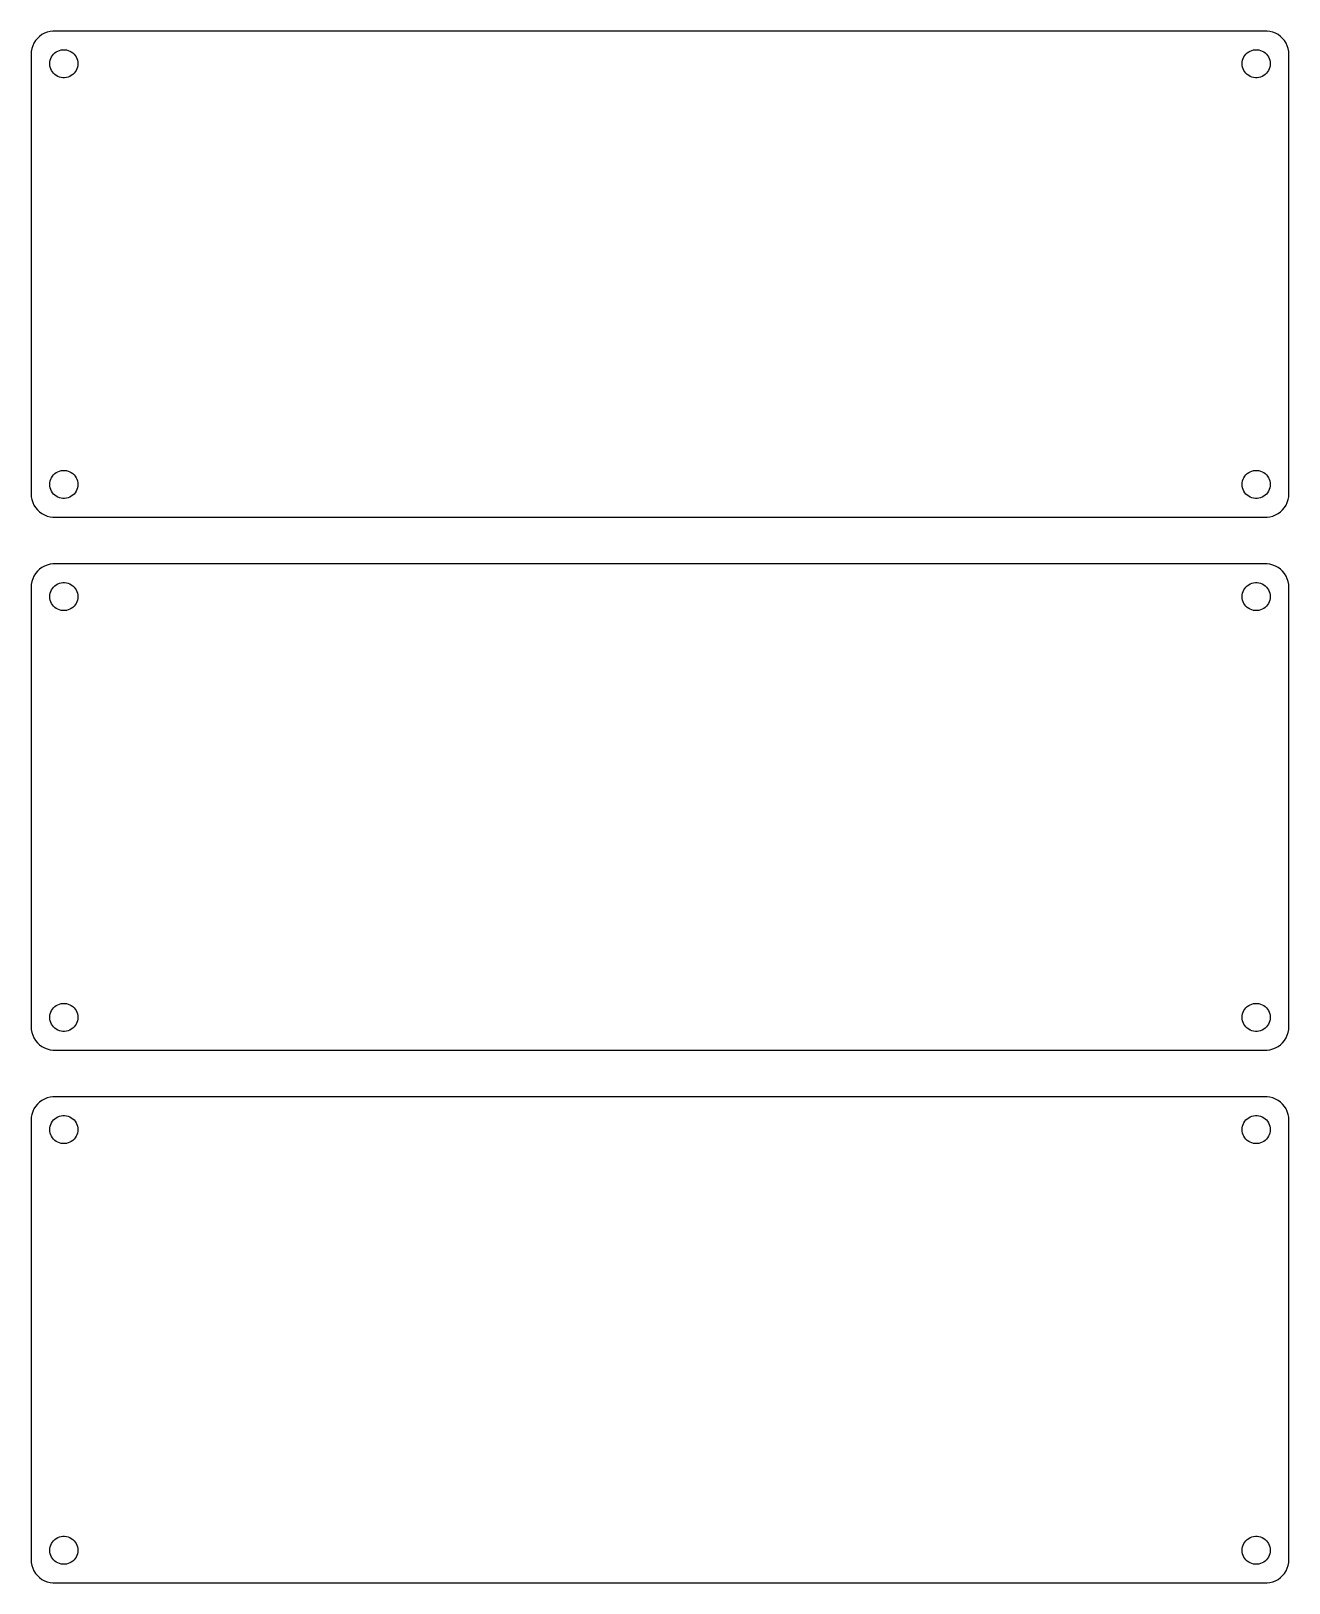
# Model space of a CAD drawing. Header units: metres. Extents: x -134 to 134, y 176 to 508.
import ezdxf

# ---------------------------------------------------------------- set-up
doc = ezdxf.new("R2010")
doc.units = ezdxf.units.M

msp = doc.modelspace()

# ---------------------------------------------------------------- linework, layer by layer
for p, q in [((-129.814, 507.99), (-130.437, 507.911)), ((129.814, 507.99), (-129.814, 507.99)), ((130.437, 507.911), (129.814, 507.99)), ((-134.149, 504.841), (-134.343, 504.243)), ((-133.882, 505.409), (-134.149, 504.841)), ((-133.545, 505.939), (-133.882, 505.409)), ((-133.145, 506.423), (-133.545, 505.939)), ((-132.687, 506.853), (-133.145, 506.423)), ((-132.179, 507.222), (-132.687, 506.853)), ((-131.629, 507.524), (-132.179, 507.222)), ((-131.045, 507.755), (-131.629, 507.524)), ((-130.437, 507.911), (-131.045, 507.755)), ((131.045, 507.755), (130.437, 507.911)), ((131.629, 507.524), (131.045, 507.755)), ((132.179, 507.222), (131.629, 507.524)), ((132.687, 506.853), (132.179, 507.222)), ((133.145, 506.423), (132.687, 506.853)), ((133.545, 505.939), (133.145, 506.423)), ((133.882, 505.409), (133.545, 505.939)), ((134.149, 504.841), (133.882, 505.409)), ((134.343, 504.243), (134.149, 504.841)), ((-134.461, 503.627), (-134.5, 503)), ((-134.5, 503), (-134.5, 409)), ((-134.343, 504.243), (-134.461, 503.627)), ((-130.5, 501), (-130.476, 501.376)), ((-130.476, 501.376), (-130.406, 501.746)), ((-130.406, 501.746), (-130.289, 502.104)), ((-130.289, 502.104), (-130.129, 502.445)), ((-130.129, 502.445), (-129.927, 502.763)), ((-129.927, 502.763), (-129.687, 503.054)), ((-129.687, 503.054), (-129.412, 503.312)), ((-129.412, 503.312), (-129.107, 503.533)), ((-129.107, 503.533), (-128.777, 503.714)), ((-128.777, 503.714), (-128.427, 503.853)), ((-128.427, 503.853), (-128.062, 503.947)), ((-128.062, 503.947), (-127.688, 503.994)), ((-127.688, 503.994), (-127.312, 503.994)), ((-127.312, 503.994), (-126.938, 503.947)), ((-126.938, 503.947), (-126.573, 503.853)), ((-126.573, 503.853), (-126.223, 503.714)), ((-126.223, 503.714), (-125.893, 503.533)), ((-125.893, 503.533), (-125.588, 503.312)), ((-125.588, 503.312), (-125.313, 503.054)), ((-125.313, 503.054), (-125.073, 502.763)), ((-125.073, 502.763), (-124.871, 502.445)), ((-124.871, 502.445), (-124.711, 502.104)), ((-124.711, 502.104), (-124.594, 501.746)), ((-124.594, 501.746), (-124.524, 501.376)), ((-124.524, 501.376), (-124.5, 501)), ((124.5, 501), (124.524, 501.376)), ((124.524, 501.376), (124.594, 501.746)), ((124.594, 501.746), (124.711, 502.104)), ((124.711, 502.104), (124.871, 502.445)), ((124.871, 502.445), (125.073, 502.763)), ((125.073, 502.763), (125.313, 503.054)), ((125.313, 503.054), (125.588, 503.312)), ((125.588, 503.312), (125.893, 503.533)), ((125.893, 503.533), (126.223, 503.714)), ((126.223, 503.714), (126.573, 503.853)), ((126.573, 503.853), (126.938, 503.947)), ((126.938, 503.947), (127.312, 503.994)), ((127.312, 503.994), (127.688, 503.994)), ((127.688, 503.994), (128.062, 503.947)), ((128.062, 503.947), (128.427, 503.853)), ((128.427, 503.853), (128.777, 503.714)), ((128.777, 503.714), (129.107, 503.533)), ((129.107, 503.533), (129.412, 503.312)), ((129.412, 503.312), (129.687, 503.054)), ((129.687, 503.054), (129.927, 502.763)), ((129.927, 502.763), (130.129, 502.445)), ((130.129, 502.445), (130.289, 502.104)), ((130.289, 502.104), (130.406, 501.746)), ((130.406, 501.746), (130.476, 501.376)), ((130.476, 501.376), (130.5, 501)), ((134.461, 503.627), (134.343, 504.243)), ((134.5, 503), (134.461, 503.627)), ((134.5, 409), (134.5, 503)), ((-130.476, 500.624), (-130.5, 501)), ((-130.406, 500.254), (-130.476, 500.624)), ((-130.289, 499.896), (-130.406, 500.254)), ((-130.129, 499.555), (-130.289, 499.896)), ((-129.927, 499.237), (-130.129, 499.555)), ((-129.687, 498.946), (-129.927, 499.237)), ((-129.412, 498.688), (-129.687, 498.946)), ((-129.107, 498.467), (-129.412, 498.688)), ((-128.777, 498.286), (-129.107, 498.467)), ((-128.427, 498.147), (-128.777, 498.286)), ((-128.062, 498.053), (-128.427, 498.147)), ((-127.688, 498.006), (-128.062, 498.053)), ((-127.312, 498.006), (-127.688, 498.006)), ((-126.938, 498.053), (-127.312, 498.006)), ((-126.573, 498.147), (-126.938, 498.053)), ((-126.223, 498.286), (-126.573, 498.147)), ((-125.893, 498.467), (-126.223, 498.286)), ((-125.588, 498.688), (-125.893, 498.467)), ((-125.313, 498.946), (-125.588, 498.688)), ((-125.073, 499.237), (-125.313, 498.946)), ((-124.871, 499.555), (-125.073, 499.237)), ((-124.711, 499.896), (-124.871, 499.555)), ((-124.594, 500.254), (-124.711, 499.896)), ((-124.524, 500.624), (-124.594, 500.254)), ((-124.5, 501), (-124.524, 500.624)), ((124.524, 500.624), (124.5, 501)), ((124.594, 500.254), (124.524, 500.624)), ((124.711, 499.896), (124.594, 500.254)), ((124.871, 499.555), (124.711, 499.896)), ((125.073, 499.237), (124.871, 499.555)), ((125.313, 498.946), (125.073, 499.237)), ((125.588, 498.688), (125.313, 498.946)), ((125.893, 498.467), (125.588, 498.688)), ((126.223, 498.286), (125.893, 498.467)), ((126.573, 498.147), (126.223, 498.286)), ((126.938, 498.053), (126.573, 498.147)), ((127.312, 498.006), (126.938, 498.053)), ((127.688, 498.006), (127.312, 498.006)), ((128.062, 498.053), (127.688, 498.006)), ((128.427, 498.147), (128.062, 498.053)), ((128.777, 498.286), (128.427, 498.147)), ((129.107, 498.467), (128.777, 498.286)), ((129.412, 498.688), (129.107, 498.467)), ((129.687, 498.946), (129.412, 498.688)), ((129.927, 499.237), (129.687, 498.946)), ((130.129, 499.555), (129.927, 499.237)), ((130.289, 499.896), (130.129, 499.555)), ((130.406, 500.254), (130.289, 499.896)), ((130.476, 500.624), (130.406, 500.254)), ((130.5, 501), (130.476, 500.624)), ((-130.476, 411.376), (-130.406, 411.746)), ((-130.406, 411.746), (-130.289, 412.104)), ((-130.289, 412.104), (-130.129, 412.445)), ((-130.129, 412.445), (-129.927, 412.763)), ((-129.927, 412.763), (-129.687, 413.054)), ((-129.687, 413.054), (-129.412, 413.312)), ((-129.412, 413.312), (-129.107, 413.533)), ((-129.107, 413.533), (-128.777, 413.714)), ((-128.777, 413.714), (-128.427, 413.853)), ((-128.427, 413.853), (-128.062, 413.947)), ((-128.062, 413.947), (-127.688, 413.994)), ((-127.688, 413.994), (-127.312, 413.994)), ((-127.312, 413.994), (-126.938, 413.947)), ((-126.938, 413.947), (-126.573, 413.853)), ((-126.573, 413.853), (-126.223, 413.714)), ((-126.223, 413.714), (-125.893, 413.533)), ((-125.893, 413.533), (-125.588, 413.312)), ((-125.588, 413.312), (-125.313, 413.054)), ((-125.313, 413.054), (-125.073, 412.763)), ((-125.073, 412.763), (-124.871, 412.445)), ((-124.871, 412.445), (-124.711, 412.104)), ((-124.711, 412.104), (-124.594, 411.746)), ((-124.594, 411.746), (-124.524, 411.376)), ((124.524, 411.376), (124.594, 411.746)), ((124.594, 411.746), (124.711, 412.104)), ((124.711, 412.104), (124.871, 412.445)), ((124.871, 412.445), (125.073, 412.763)), ((125.073, 412.763), (125.313, 413.054)), ((125.313, 413.054), (125.588, 413.312)), ((125.588, 413.312), (125.893, 413.533)), ((125.893, 413.533), (126.223, 413.714)), ((126.223, 413.714), (126.573, 413.853)), ((126.573, 413.853), (126.938, 413.947)), ((126.938, 413.947), (127.312, 413.994)), ((127.312, 413.994), (127.688, 413.994)), ((127.688, 413.994), (128.062, 413.947)), ((128.062, 413.947), (128.427, 413.853)), ((128.427, 413.853), (128.777, 413.714)), ((128.777, 413.714), (129.107, 413.533)), ((129.107, 413.533), (129.412, 413.312)), ((129.412, 413.312), (129.687, 413.054)), ((129.687, 413.054), (129.927, 412.763)), ((129.927, 412.763), (130.129, 412.445)), ((130.129, 412.445), (130.289, 412.104)), ((130.289, 412.104), (130.406, 411.746)), ((130.406, 411.746), (130.476, 411.376)), ((-134.5, 409), (-134.461, 408.373)), ((-134.461, 408.373), (-134.343, 407.757)), ((-130.5, 411), (-130.476, 411.376)), ((-130.476, 410.624), (-130.5, 411)), ((-130.406, 410.254), (-130.476, 410.624)), ((-130.289, 409.896), (-130.406, 410.254)), ((-130.129, 409.555), (-130.289, 409.896)), ((-129.927, 409.237), (-130.129, 409.555)), ((-129.687, 408.946), (-129.927, 409.237)), ((-129.412, 408.688), (-129.687, 408.946)), ((-129.107, 408.467), (-129.412, 408.688)), ((-128.777, 408.286), (-129.107, 408.467)), ((-125.893, 408.467), (-126.223, 408.286)), ((-125.588, 408.688), (-125.893, 408.467)), ((-125.313, 408.946), (-125.588, 408.688)), ((-125.073, 409.237), (-125.313, 408.946)), ((-124.871, 409.555), (-125.073, 409.237)), ((-124.711, 409.896), (-124.871, 409.555)), ((-124.594, 410.254), (-124.711, 409.896)), ((-124.524, 410.624), (-124.594, 410.254)), ((-124.524, 411.376), (-124.5, 411)), ((-124.5, 411), (-124.524, 410.624)), ((124.5, 411), (124.524, 411.376)), ((124.524, 410.624), (124.5, 411)), ((124.594, 410.254), (124.524, 410.624)), ((124.711, 409.896), (124.594, 410.254)), ((124.871, 409.555), (124.711, 409.896)), ((125.073, 409.237), (124.871, 409.555)), ((125.313, 408.946), (125.073, 409.237)), ((125.588, 408.688), (125.313, 408.946)), ((125.893, 408.467), (125.588, 408.688)), ((126.223, 408.286), (125.893, 408.467)), ((129.107, 408.467), (128.777, 408.286)), ((129.412, 408.688), (129.107, 408.467)), ((129.687, 408.946), (129.412, 408.688)), ((129.927, 409.237), (129.687, 408.946)), ((130.129, 409.555), (129.927, 409.237)), ((130.289, 409.896), (130.129, 409.555)), ((130.406, 410.254), (130.289, 409.896)), ((130.476, 410.624), (130.406, 410.254)), ((130.476, 411.376), (130.5, 411)), ((130.5, 411), (130.476, 410.624)), ((134.343, 407.757), (134.461, 408.373)), ((134.461, 408.373), (134.5, 409)), ((-134.343, 407.757), (-134.149, 407.159)), ((-134.149, 407.159), (-133.882, 406.591)), ((-133.882, 406.591), (-133.545, 406.061)), ((-133.545, 406.061), (-133.145, 405.577)), ((-133.145, 405.577), (-132.687, 405.147)), ((-132.687, 405.147), (-132.179, 404.778)), ((-128.427, 408.147), (-128.777, 408.286)), ((-128.062, 408.053), (-128.427, 408.147)), ((-127.688, 408.006), (-128.062, 408.053)), ((-127.312, 408.006), (-127.688, 408.006)), ((-126.938, 408.053), (-127.312, 408.006)), ((-126.573, 408.147), (-126.938, 408.053)), ((-126.223, 408.286), (-126.573, 408.147)), ((126.573, 408.147), (126.223, 408.286)), ((126.938, 408.053), (126.573, 408.147)), ((127.312, 408.006), (126.938, 408.053)), ((127.688, 408.006), (127.312, 408.006)), ((128.062, 408.053), (127.688, 408.006)), ((128.427, 408.147), (128.062, 408.053)), ((128.777, 408.286), (128.427, 408.147)), ((132.179, 404.778), (132.687, 405.147)), ((132.687, 405.147), (133.145, 405.577)), ((133.145, 405.577), (133.545, 406.061)), ((133.545, 406.061), (133.882, 406.591)), ((133.882, 406.591), (134.149, 407.159)), ((134.149, 407.159), (134.343, 407.757)), ((-132.179, 404.778), (-131.629, 404.476)), ((-131.629, 404.476), (-131.045, 404.245)), ((-131.045, 404.245), (-130.437, 404.089)), ((-130.437, 404.089), (-129.814, 404.01)), ((-129.814, 404.01), (129.814, 404.01)), ((129.814, 404.01), (130.437, 404.089)), ((130.437, 404.089), (131.045, 404.245)), ((131.045, 404.245), (131.629, 404.476)), ((131.629, 404.476), (132.179, 404.778)), ((-133.545, 391.939), (-133.882, 391.409)), ((-133.145, 392.423), (-133.545, 391.939)), ((-132.687, 392.853), (-133.145, 392.423)), ((-132.179, 393.222), (-132.687, 392.853)), ((-131.629, 393.524), (-132.179, 393.222)), ((-131.045, 393.755), (-131.629, 393.524)), ((-130.437, 393.911), (-131.045, 393.755)), ((-129.814, 393.99), (-130.437, 393.911)), ((129.814, 393.99), (-129.814, 393.99)), ((130.437, 393.911), (129.814, 393.99)), ((131.045, 393.755), (130.437, 393.911)), ((131.629, 393.524), (131.045, 393.755)), ((132.179, 393.222), (131.629, 393.524)), ((132.687, 392.853), (132.179, 393.222)), ((133.145, 392.423), (132.687, 392.853)), ((133.545, 391.939), (133.145, 392.423)), ((133.882, 391.409), (133.545, 391.939)), ((-134.461, 389.627), (-134.5, 389)), ((-134.5, 389), (-134.5, 295)), ((-134.343, 390.243), (-134.461, 389.627)), ((-134.149, 390.841), (-134.343, 390.243)), ((-133.882, 391.409), (-134.149, 390.841)), ((-130.289, 388.104), (-130.129, 388.445)), ((-130.129, 388.445), (-129.927, 388.763)), ((-129.927, 388.763), (-129.687, 389.054)), ((-129.687, 389.054), (-129.412, 389.312)), ((-129.412, 389.312), (-129.107, 389.533)), ((-129.107, 389.533), (-128.777, 389.714)), ((-128.777, 389.714), (-128.427, 389.853)), ((-128.427, 389.853), (-128.062, 389.947)), ((-128.062, 389.947), (-127.688, 389.994)), ((-127.688, 389.994), (-127.312, 389.994)), ((-127.312, 389.994), (-126.938, 389.947)), ((-126.938, 389.947), (-126.573, 389.853)), ((-126.573, 389.853), (-126.223, 389.714)), ((-126.223, 389.714), (-125.893, 389.533)), ((-125.893, 389.533), (-125.588, 389.312)), ((-125.588, 389.312), (-125.313, 389.054)), ((-125.313, 389.054), (-125.073, 388.763)), ((-125.073, 388.763), (-124.871, 388.445)), ((-124.871, 388.445), (-124.711, 388.104)), ((124.711, 388.104), (124.871, 388.445)), ((124.871, 388.445), (125.073, 388.763)), ((125.073, 388.763), (125.313, 389.054)), ((125.313, 389.054), (125.588, 389.312)), ((125.588, 389.312), (125.893, 389.533)), ((125.893, 389.533), (126.223, 389.714)), ((126.223, 389.714), (126.573, 389.853)), ((126.573, 389.853), (126.938, 389.947)), ((126.938, 389.947), (127.312, 389.994)), ((127.312, 389.994), (127.688, 389.994)), ((127.688, 389.994), (128.062, 389.947)), ((128.062, 389.947), (128.427, 389.853)), ((128.427, 389.853), (128.777, 389.714)), ((128.777, 389.714), (129.107, 389.533)), ((129.107, 389.533), (129.412, 389.312)), ((129.412, 389.312), (129.687, 389.054)), ((129.687, 389.054), (129.927, 388.763)), ((129.927, 388.763), (130.129, 388.445)), ((130.129, 388.445), (130.289, 388.104)), ((134.149, 390.841), (133.882, 391.409)), ((134.343, 390.243), (134.149, 390.841)), ((134.461, 389.627), (134.343, 390.243)), ((134.5, 389), (134.461, 389.627)), ((134.5, 295), (134.5, 389)), ((-130.5, 387), (-130.476, 387.376)), ((-130.476, 386.624), (-130.5, 387)), ((-130.476, 387.376), (-130.406, 387.746)), ((-130.406, 386.254), (-130.476, 386.624)), ((-130.406, 387.746), (-130.289, 388.104)), ((-130.289, 385.896), (-130.406, 386.254)), ((-130.129, 385.555), (-130.289, 385.896)), ((-129.927, 385.237), (-130.129, 385.555)), ((-129.687, 384.946), (-129.927, 385.237)), ((-125.073, 385.237), (-125.313, 384.946)), ((-124.871, 385.555), (-125.073, 385.237)), ((-124.711, 385.896), (-124.871, 385.555)), ((-124.711, 388.104), (-124.594, 387.746)), ((-124.594, 386.254), (-124.711, 385.896)), ((-124.594, 387.746), (-124.524, 387.376)), ((-124.524, 386.624), (-124.594, 386.254)), ((-124.524, 387.376), (-124.5, 387)), ((-124.5, 387), (-124.524, 386.624)), ((124.5, 387), (124.524, 387.376)), ((124.524, 386.624), (124.5, 387)), ((124.524, 387.376), (124.594, 387.746)), ((124.594, 386.254), (124.524, 386.624)), ((124.594, 387.746), (124.711, 388.104)), ((124.711, 385.896), (124.594, 386.254)), ((124.871, 385.555), (124.711, 385.896)), ((125.073, 385.237), (124.871, 385.555)), ((125.313, 384.946), (125.073, 385.237)), ((129.927, 385.237), (129.687, 384.946)), ((130.129, 385.555), (129.927, 385.237)), ((130.289, 385.896), (130.129, 385.555)), ((130.289, 388.104), (130.406, 387.746)), ((130.406, 386.254), (130.289, 385.896)), ((130.406, 387.746), (130.476, 387.376)), ((130.476, 386.624), (130.406, 386.254)), ((130.476, 387.376), (130.5, 387)), ((130.5, 387), (130.476, 386.624)), ((-129.412, 384.688), (-129.687, 384.946)), ((-129.107, 384.467), (-129.412, 384.688)), ((-128.777, 384.286), (-129.107, 384.467)), ((-128.427, 384.147), (-128.777, 384.286)), ((-128.062, 384.053), (-128.427, 384.147)), ((-127.688, 384.006), (-128.062, 384.053)), ((-127.312, 384.006), (-127.688, 384.006)), ((-126.938, 384.053), (-127.312, 384.006)), ((-126.573, 384.147), (-126.938, 384.053)), ((-126.223, 384.286), (-126.573, 384.147)), ((-125.893, 384.467), (-126.223, 384.286)), ((-125.588, 384.688), (-125.893, 384.467)), ((-125.313, 384.946), (-125.588, 384.688)), ((125.588, 384.688), (125.313, 384.946)), ((125.893, 384.467), (125.588, 384.688)), ((126.223, 384.286), (125.893, 384.467)), ((126.573, 384.147), (126.223, 384.286)), ((126.938, 384.053), (126.573, 384.147)), ((127.312, 384.006), (126.938, 384.053)), ((127.688, 384.006), (127.312, 384.006)), ((128.062, 384.053), (127.688, 384.006)), ((128.427, 384.147), (128.062, 384.053)), ((128.777, 384.286), (128.427, 384.147)), ((129.107, 384.467), (128.777, 384.286)), ((129.412, 384.688), (129.107, 384.467)), ((129.687, 384.946), (129.412, 384.688)), ((-129.927, 298.763), (-129.687, 299.054)), ((-129.687, 299.054), (-129.412, 299.312)), ((-129.412, 299.312), (-129.107, 299.533)), ((-129.107, 299.533), (-128.777, 299.714)), ((-128.777, 299.714), (-128.427, 299.853)), ((-128.427, 299.853), (-128.062, 299.947)), ((-128.062, 299.947), (-127.688, 299.994)), ((-127.688, 299.994), (-127.312, 299.994)), ((-127.312, 299.994), (-126.938, 299.947)), ((-126.938, 299.947), (-126.573, 299.853)), ((-126.573, 299.853), (-126.223, 299.714)), ((-126.223, 299.714), (-125.893, 299.533)), ((-125.893, 299.533), (-125.588, 299.312)), ((-125.588, 299.312), (-125.313, 299.054)), ((-125.313, 299.054), (-125.073, 298.763)), ((125.073, 298.763), (125.313, 299.054)), ((125.313, 299.054), (125.588, 299.312)), ((125.588, 299.312), (125.893, 299.533)), ((125.893, 299.533), (126.223, 299.714)), ((126.223, 299.714), (126.573, 299.853)), ((126.573, 299.853), (126.938, 299.947)), ((126.938, 299.947), (127.312, 299.994)), ((127.312, 299.994), (127.688, 299.994)), ((127.688, 299.994), (128.062, 299.947)), ((128.062, 299.947), (128.427, 299.853)), ((128.427, 299.853), (128.777, 299.714)), ((128.777, 299.714), (129.107, 299.533)), ((129.107, 299.533), (129.412, 299.312)), ((129.412, 299.312), (129.687, 299.054)), ((129.687, 299.054), (129.927, 298.763)), ((-130.5, 297), (-130.476, 297.376)), ((-130.476, 296.624), (-130.5, 297)), ((-130.476, 297.376), (-130.406, 297.746)), ((-130.406, 296.254), (-130.476, 296.624)), ((-130.406, 297.746), (-130.289, 298.104)), ((-130.289, 295.896), (-130.406, 296.254)), ((-130.289, 298.104), (-130.129, 298.445)), ((-130.129, 295.555), (-130.289, 295.896)), ((-130.129, 298.445), (-129.927, 298.763)), ((-129.927, 295.237), (-130.129, 295.555)), ((-125.073, 298.763), (-124.871, 298.445)), ((-124.871, 295.555), (-125.073, 295.237)), ((-124.871, 298.445), (-124.711, 298.104)), ((-124.711, 295.896), (-124.871, 295.555)), ((-124.711, 298.104), (-124.594, 297.746)), ((-124.594, 296.254), (-124.711, 295.896)), ((-124.594, 297.746), (-124.524, 297.376)), ((-124.524, 296.624), (-124.594, 296.254)), ((-124.524, 297.376), (-124.5, 297)), ((-124.5, 297), (-124.524, 296.624)), ((124.5, 297), (124.524, 297.376)), ((124.524, 296.624), (124.5, 297)), ((124.524, 297.376), (124.594, 297.746)), ((124.594, 296.254), (124.524, 296.624)), ((124.594, 297.746), (124.711, 298.104)), ((124.711, 295.896), (124.594, 296.254)), ((124.711, 298.104), (124.871, 298.445)), ((124.871, 295.555), (124.711, 295.896)), ((124.871, 298.445), (125.073, 298.763)), ((125.073, 295.237), (124.871, 295.555)), ((129.927, 298.763), (130.129, 298.445)), ((130.129, 295.555), (129.927, 295.237)), ((130.129, 298.445), (130.289, 298.104)), ((130.289, 295.896), (130.129, 295.555)), ((130.289, 298.104), (130.406, 297.746)), ((130.406, 296.254), (130.289, 295.896)), ((130.406, 297.746), (130.476, 297.376)), ((130.476, 296.624), (130.406, 296.254)), ((130.476, 297.376), (130.5, 297)), ((130.5, 297), (130.476, 296.624)), ((-134.5, 295), (-134.461, 294.373)), ((-134.461, 294.373), (-134.343, 293.757)), ((-134.343, 293.757), (-134.149, 293.159)), ((-134.149, 293.159), (-133.882, 292.591)), ((-133.882, 292.591), (-133.545, 292.061)), ((-129.687, 294.946), (-129.927, 295.237)), ((-129.412, 294.688), (-129.687, 294.946)), ((-129.107, 294.467), (-129.412, 294.688)), ((-128.777, 294.286), (-129.107, 294.467)), ((-128.427, 294.147), (-128.777, 294.286)), ((-128.062, 294.053), (-128.427, 294.147)), ((-127.688, 294.006), (-128.062, 294.053)), ((-127.312, 294.006), (-127.688, 294.006)), ((-126.938, 294.053), (-127.312, 294.006)), ((-126.573, 294.147), (-126.938, 294.053)), ((-126.223, 294.286), (-126.573, 294.147)), ((-125.893, 294.467), (-126.223, 294.286)), ((-125.588, 294.688), (-125.893, 294.467)), ((-125.313, 294.946), (-125.588, 294.688)), ((-125.073, 295.237), (-125.313, 294.946)), ((125.313, 294.946), (125.073, 295.237)), ((125.588, 294.688), (125.313, 294.946)), ((125.893, 294.467), (125.588, 294.688)), ((126.223, 294.286), (125.893, 294.467)), ((126.573, 294.147), (126.223, 294.286)), ((126.938, 294.053), (126.573, 294.147)), ((127.312, 294.006), (126.938, 294.053)), ((127.688, 294.006), (127.312, 294.006)), ((128.062, 294.053), (127.688, 294.006)), ((128.427, 294.147), (128.062, 294.053)), ((128.777, 294.286), (128.427, 294.147)), ((129.107, 294.467), (128.777, 294.286)), ((129.412, 294.688), (129.107, 294.467)), ((129.687, 294.946), (129.412, 294.688)), ((129.927, 295.237), (129.687, 294.946)), ((133.545, 292.061), (133.882, 292.591)), ((133.882, 292.591), (134.149, 293.159)), ((134.149, 293.159), (134.343, 293.757)), ((134.343, 293.757), (134.461, 294.373)), ((134.461, 294.373), (134.5, 295)), ((-133.545, 292.061), (-133.145, 291.577)), ((-133.145, 291.577), (-132.687, 291.147)), ((-132.687, 291.147), (-132.179, 290.778)), ((-132.179, 290.778), (-131.629, 290.476)), ((-131.629, 290.476), (-131.045, 290.245)), ((-131.045, 290.245), (-130.437, 290.089)), ((-130.437, 290.089), (-129.814, 290.01)), ((-129.814, 290.01), (129.814, 290.01)), ((129.814, 290.01), (130.437, 290.089)), ((130.437, 290.089), (131.045, 290.245)), ((131.045, 290.245), (131.629, 290.476)), ((131.629, 290.476), (132.179, 290.778)), ((132.179, 290.778), (132.687, 291.147)), ((132.687, 291.147), (133.145, 291.577)), ((133.145, 291.577), (133.545, 292.061)), ((-132.179, 279.222), (-132.687, 278.853)), ((-131.629, 279.524), (-132.179, 279.222)), ((-131.045, 279.755), (-131.629, 279.524)), ((-130.437, 279.911), (-131.045, 279.755)), ((-129.814, 279.99), (-130.437, 279.911)), ((129.814, 279.99), (-129.814, 279.99)), ((130.437, 279.911), (129.814, 279.99)), ((131.045, 279.755), (130.437, 279.911)), ((131.629, 279.524), (131.045, 279.755)), ((132.179, 279.222), (131.629, 279.524)), ((132.687, 278.853), (132.179, 279.222)), ((-134.461, 275.627), (-134.5, 275)), ((-134.343, 276.243), (-134.461, 275.627)), ((-134.149, 276.841), (-134.343, 276.243)), ((-133.882, 277.409), (-134.149, 276.841)), ((-133.545, 277.939), (-133.882, 277.409)), ((-133.145, 278.423), (-133.545, 277.939)), ((-132.687, 278.853), (-133.145, 278.423)), ((-129.107, 275.533), (-128.777, 275.714)), ((-128.777, 275.714), (-128.427, 275.853)), ((-128.427, 275.853), (-128.062, 275.947)), ((-128.062, 275.947), (-127.688, 275.994)), ((-127.688, 275.994), (-127.312, 275.994)), ((-127.312, 275.994), (-126.938, 275.947)), ((-126.938, 275.947), (-126.573, 275.853)), ((-126.573, 275.853), (-126.223, 275.714)), ((-126.223, 275.714), (-125.893, 275.533)), ((125.893, 275.533), (126.223, 275.714)), ((126.223, 275.714), (126.573, 275.853)), ((126.573, 275.853), (126.938, 275.947)), ((126.938, 275.947), (127.312, 275.994)), ((127.312, 275.994), (127.688, 275.994)), ((127.688, 275.994), (128.062, 275.947)), ((128.062, 275.947), (128.427, 275.853)), ((128.427, 275.853), (128.777, 275.714)), ((128.777, 275.714), (129.107, 275.533)), ((133.145, 278.423), (132.687, 278.853)), ((133.545, 277.939), (133.145, 278.423)), ((133.882, 277.409), (133.545, 277.939)), ((134.149, 276.841), (133.882, 277.409)), ((134.343, 276.243), (134.149, 276.841)), ((134.461, 275.627), (134.343, 276.243)), ((134.5, 275), (134.461, 275.627)), ((-134.5, 275), (-134.5, 181)), ((-130.5, 273), (-130.476, 273.376)), ((-130.476, 272.624), (-130.5, 273)), ((-130.476, 273.376), (-130.406, 273.746)), ((-130.406, 272.254), (-130.476, 272.624)), ((-130.406, 273.746), (-130.289, 274.104)), ((-130.289, 271.896), (-130.406, 272.254)), ((-130.289, 274.104), (-130.129, 274.445)), ((-130.129, 274.445), (-129.927, 274.763)), ((-129.927, 274.763), (-129.687, 275.054)), ((-129.687, 275.054), (-129.412, 275.312)), ((-129.412, 275.312), (-129.107, 275.533)), ((-125.893, 275.533), (-125.588, 275.312)), ((-125.588, 275.312), (-125.313, 275.054)), ((-125.313, 275.054), (-125.073, 274.763)), ((-125.073, 274.763), (-124.871, 274.445)), ((-124.871, 274.445), (-124.711, 274.104)), ((-124.711, 274.104), (-124.594, 273.746)), ((-124.594, 272.254), (-124.711, 271.896)), ((-124.594, 273.746), (-124.524, 273.376)), ((-124.524, 272.624), (-124.594, 272.254)), ((-124.524, 273.376), (-124.5, 273)), ((-124.5, 273), (-124.524, 272.624)), ((124.5, 273), (124.524, 273.376)), ((124.524, 272.624), (124.5, 273)), ((124.524, 273.376), (124.594, 273.746)), ((124.594, 272.254), (124.524, 272.624)), ((124.594, 273.746), (124.711, 274.104)), ((124.711, 271.896), (124.594, 272.254)), ((124.711, 274.104), (124.871, 274.445)), ((124.871, 274.445), (125.073, 274.763)), ((125.073, 274.763), (125.313, 275.054)), ((125.313, 275.054), (125.588, 275.312)), ((125.588, 275.312), (125.893, 275.533)), ((129.107, 275.533), (129.412, 275.312)), ((129.412, 275.312), (129.687, 275.054)), ((129.687, 275.054), (129.927, 274.763)), ((129.927, 274.763), (130.129, 274.445)), ((130.129, 274.445), (130.289, 274.104)), ((130.289, 274.104), (130.406, 273.746)), ((130.406, 272.254), (130.289, 271.896)), ((130.406, 273.746), (130.476, 273.376)), ((130.476, 272.624), (130.406, 272.254)), ((130.476, 273.376), (130.5, 273)), ((130.5, 273), (130.476, 272.624)), ((134.5, 181), (134.5, 275)), ((-130.129, 271.555), (-130.289, 271.896)), ((-129.927, 271.237), (-130.129, 271.555)), ((-129.687, 270.946), (-129.927, 271.237)), ((-129.412, 270.688), (-129.687, 270.946)), ((-129.107, 270.467), (-129.412, 270.688)), ((-128.777, 270.286), (-129.107, 270.467)), ((-128.427, 270.147), (-128.777, 270.286)), ((-128.062, 270.053), (-128.427, 270.147)), ((-127.688, 270.006), (-128.062, 270.053)), ((-127.312, 270.006), (-127.688, 270.006)), ((-126.938, 270.053), (-127.312, 270.006)), ((-126.573, 270.147), (-126.938, 270.053)), ((-126.223, 270.286), (-126.573, 270.147)), ((-125.893, 270.467), (-126.223, 270.286)), ((-125.588, 270.688), (-125.893, 270.467)), ((-125.313, 270.946), (-125.588, 270.688)), ((-125.073, 271.237), (-125.313, 270.946)), ((-124.871, 271.555), (-125.073, 271.237)), ((-124.711, 271.896), (-124.871, 271.555)), ((124.871, 271.555), (124.711, 271.896)), ((125.073, 271.237), (124.871, 271.555)), ((125.313, 270.946), (125.073, 271.237)), ((125.588, 270.688), (125.313, 270.946)), ((125.893, 270.467), (125.588, 270.688)), ((126.223, 270.286), (125.893, 270.467)), ((126.573, 270.147), (126.223, 270.286)), ((126.938, 270.053), (126.573, 270.147)), ((127.312, 270.006), (126.938, 270.053)), ((127.688, 270.006), (127.312, 270.006)), ((128.062, 270.053), (127.688, 270.006)), ((128.427, 270.147), (128.062, 270.053)), ((128.777, 270.286), (128.427, 270.147)), ((129.107, 270.467), (128.777, 270.286)), ((129.412, 270.688), (129.107, 270.467)), ((129.687, 270.946), (129.412, 270.688)), ((129.927, 271.237), (129.687, 270.946)), ((130.129, 271.555), (129.927, 271.237)), ((130.289, 271.896), (130.129, 271.555)), ((-128.427, 185.853), (-128.062, 185.947)), ((-128.062, 185.947), (-127.688, 185.994)), ((-127.688, 185.994), (-127.312, 185.994)), ((-127.312, 185.994), (-126.938, 185.947)), ((-126.938, 185.947), (-126.573, 185.853)), ((126.573, 185.853), (126.938, 185.947)), ((126.938, 185.947), (127.312, 185.994)), ((127.312, 185.994), (127.688, 185.994)), ((127.688, 185.994), (128.062, 185.947)), ((128.062, 185.947), (128.427, 185.853)), ((-130.5, 183), (-130.476, 183.376)), ((-130.476, 182.624), (-130.5, 183)), ((-130.476, 183.376), (-130.406, 183.746)), ((-130.406, 182.254), (-130.476, 182.624)), ((-130.406, 183.746), (-130.289, 184.104)), ((-130.289, 184.104), (-130.129, 184.445)), ((-130.129, 184.445), (-129.927, 184.763)), ((-129.927, 184.763), (-129.687, 185.054)), ((-129.687, 185.054), (-129.412, 185.312)), ((-129.412, 185.312), (-129.107, 185.533)), ((-129.107, 185.533), (-128.777, 185.714)), ((-128.777, 185.714), (-128.427, 185.853)), ((-126.573, 185.853), (-126.223, 185.714)), ((-126.223, 185.714), (-125.893, 185.533)), ((-125.893, 185.533), (-125.588, 185.312)), ((-125.588, 185.312), (-125.313, 185.054)), ((-125.313, 185.054), (-125.073, 184.763)), ((-125.073, 184.763), (-124.871, 184.445)), ((-124.871, 184.445), (-124.711, 184.104)), ((-124.711, 184.104), (-124.594, 183.746)), ((-124.594, 183.746), (-124.524, 183.376)), ((-124.524, 182.624), (-124.594, 182.254)), ((-124.524, 183.376), (-124.5, 183)), ((-124.5, 183), (-124.524, 182.624)), ((124.5, 183), (124.524, 183.376)), ((124.524, 182.624), (124.5, 183)), ((124.524, 183.376), (124.594, 183.746)), ((124.594, 182.254), (124.524, 182.624)), ((124.594, 183.746), (124.711, 184.104)), ((124.711, 184.104), (124.871, 184.445)), ((124.871, 184.445), (125.073, 184.763)), ((125.073, 184.763), (125.313, 185.054)), ((125.313, 185.054), (125.588, 185.312)), ((125.588, 185.312), (125.893, 185.533)), ((125.893, 185.533), (126.223, 185.714)), ((126.223, 185.714), (126.573, 185.853)), ((128.427, 185.853), (128.777, 185.714)), ((128.777, 185.714), (129.107, 185.533)), ((129.107, 185.533), (129.412, 185.312)), ((129.412, 185.312), (129.687, 185.054)), ((129.687, 185.054), (129.927, 184.763)), ((129.927, 184.763), (130.129, 184.445)), ((130.129, 184.445), (130.289, 184.104)), ((130.289, 184.104), (130.406, 183.746)), ((130.406, 183.746), (130.476, 183.376)), ((130.476, 182.624), (130.406, 182.254)), ((130.476, 183.376), (130.5, 183)), ((130.5, 183), (130.476, 182.624)), ((-134.5, 181), (-134.461, 180.373)), ((-134.461, 180.373), (-134.343, 179.757)), ((-134.343, 179.757), (-134.149, 179.159)), ((-130.289, 181.896), (-130.406, 182.254)), ((-130.129, 181.555), (-130.289, 181.896)), ((-129.927, 181.237), (-130.129, 181.555)), ((-129.687, 180.946), (-129.927, 181.237)), ((-129.412, 180.688), (-129.687, 180.946)), ((-129.107, 180.467), (-129.412, 180.688)), ((-128.777, 180.286), (-129.107, 180.467)), ((-128.427, 180.147), (-128.777, 180.286)), ((-128.062, 180.053), (-128.427, 180.147)), ((-127.688, 180.006), (-128.062, 180.053)), ((-127.312, 180.006), (-127.688, 180.006)), ((-126.938, 180.053), (-127.312, 180.006)), ((-126.573, 180.147), (-126.938, 180.053)), ((-126.223, 180.286), (-126.573, 180.147)), ((-125.893, 180.467), (-126.223, 180.286)), ((-125.588, 180.688), (-125.893, 180.467)), ((-125.313, 180.946), (-125.588, 180.688)), ((-125.073, 181.237), (-125.313, 180.946)), ((-124.871, 181.555), (-125.073, 181.237)), ((-124.711, 181.896), (-124.871, 181.555)), ((-124.594, 182.254), (-124.711, 181.896)), ((124.711, 181.896), (124.594, 182.254)), ((124.871, 181.555), (124.711, 181.896)), ((125.073, 181.237), (124.871, 181.555)), ((125.313, 180.946), (125.073, 181.237)), ((125.588, 180.688), (125.313, 180.946)), ((125.893, 180.467), (125.588, 180.688)), ((126.223, 180.286), (125.893, 180.467)), ((126.573, 180.147), (126.223, 180.286)), ((126.938, 180.053), (126.573, 180.147)), ((127.312, 180.006), (126.938, 180.053)), ((127.688, 180.006), (127.312, 180.006)), ((128.062, 180.053), (127.688, 180.006)), ((128.427, 180.147), (128.062, 180.053)), ((128.777, 180.286), (128.427, 180.147)), ((129.107, 180.467), (128.777, 180.286)), ((129.412, 180.688), (129.107, 180.467)), ((129.687, 180.946), (129.412, 180.688)), ((129.927, 181.237), (129.687, 180.946)), ((130.129, 181.555), (129.927, 181.237)), ((130.289, 181.896), (130.129, 181.555)), ((130.406, 182.254), (130.289, 181.896)), ((134.149, 179.159), (134.343, 179.757)), ((134.343, 179.757), (134.461, 180.373)), ((134.461, 180.373), (134.5, 181)), ((-134.149, 179.159), (-133.882, 178.591)), ((-133.882, 178.591), (-133.545, 178.061)), ((-133.545, 178.061), (-133.145, 177.577)), ((-133.145, 177.577), (-132.687, 177.147)), ((-132.687, 177.147), (-132.179, 176.778)), ((-132.179, 176.778), (-131.629, 176.476)), ((-131.629, 176.476), (-131.045, 176.245)), ((-131.045, 176.245), (-130.437, 176.089)), ((-130.437, 176.089), (-129.814, 176.01)), ((-129.814, 176.01), (129.814, 176.01)), ((129.814, 176.01), (130.437, 176.089)), ((130.437, 176.089), (131.045, 176.245)), ((131.045, 176.245), (131.629, 176.476)), ((131.629, 176.476), (132.179, 176.778)), ((132.179, 176.778), (132.687, 177.147)), ((132.687, 177.147), (133.145, 177.577)), ((133.145, 177.577), (133.545, 178.061)), ((133.545, 178.061), (133.882, 178.591)), ((133.882, 178.591), (134.149, 179.159))]:
    msp.add_line(p, q)

doc.saveas('drawing.dxf')
